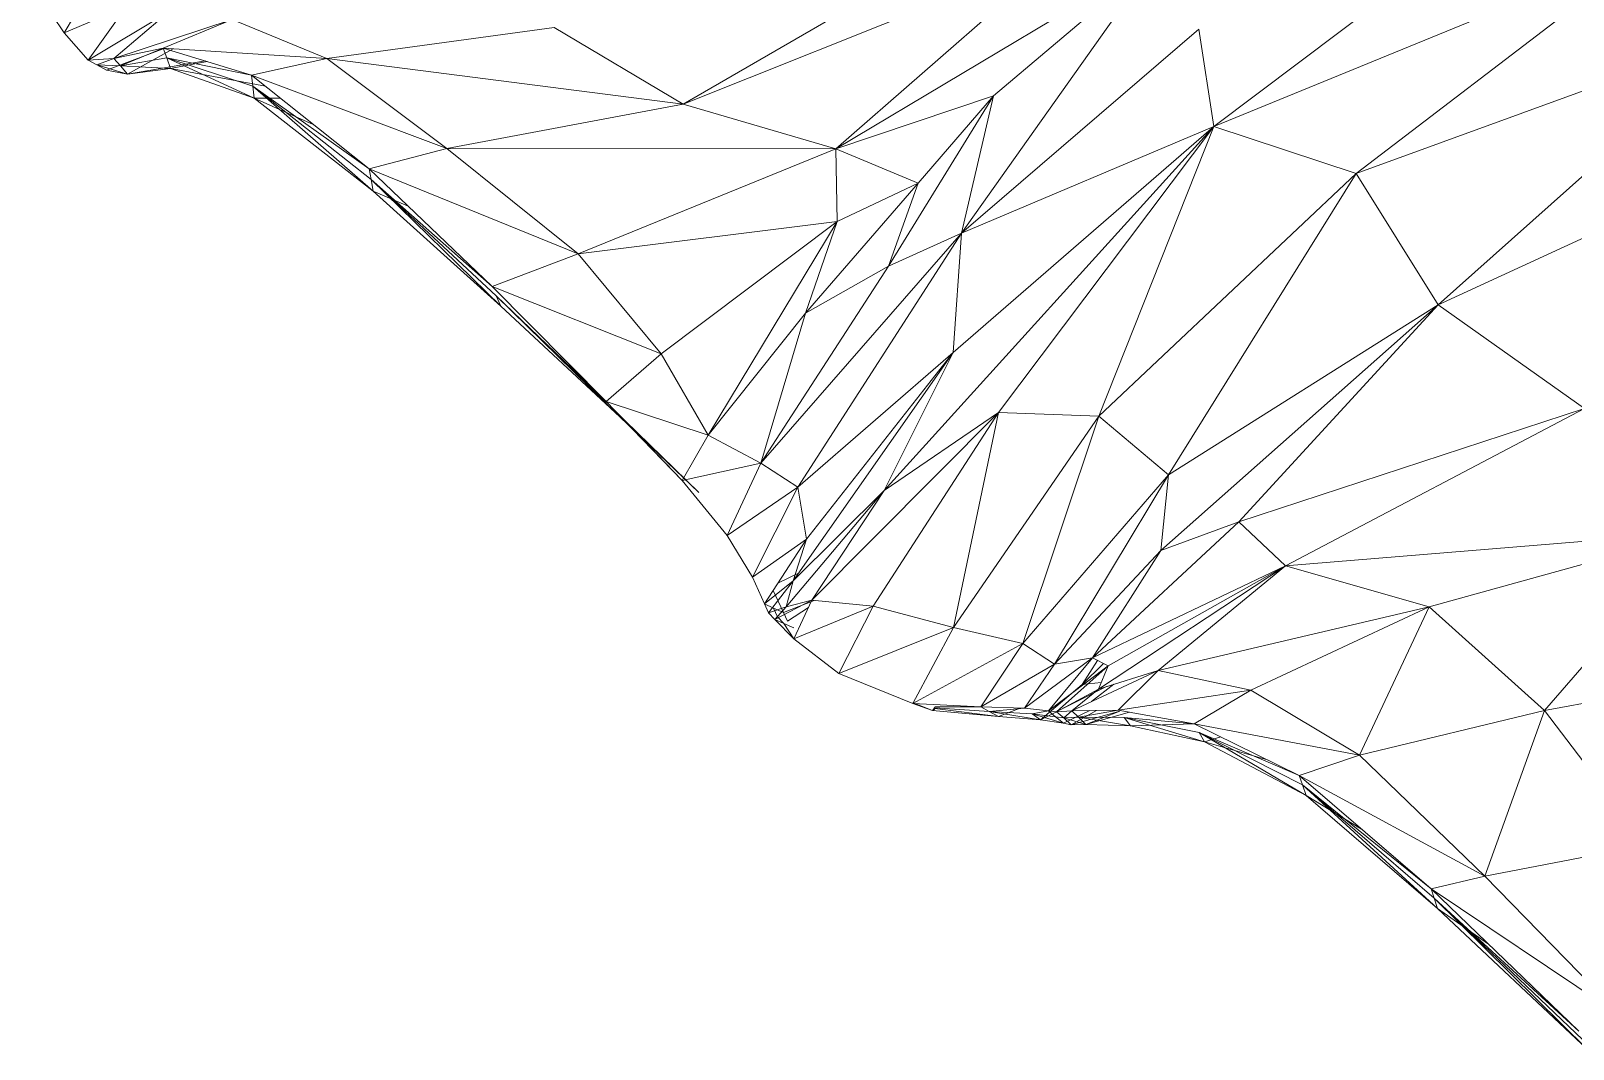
# Model space of a CAD drawing. Header units: millimetres. Extents: x -8591 to 7092, y -1621 to 14390.
# Drawn here: x -4363.1 to -4264.6, y 2250.6 to 2315.7 of the extents above; entities that cross this region are included whole.
import ezdxf

# ---------------------------------------------------------------- set-up
doc = ezdxf.new("R2010")
doc.units = ezdxf.units.MM
doc.layers.add('G-IMPT', color=8, linetype='Continuous', lineweight=9)
doc.layers.add('I-FURN', color=30, linetype='Continuous', lineweight=9)

# ---------------------------------------------------------------- blocks, each defined once
blk = doc.blocks.new('Artificial banana plant 1500mm - Family 4__C1-728657-Begane grond')
at = {"layer": 'G-IMPT'}
for p, q in [((125.192, -347.324), (147.542, -330.495)), ((125.192, -347.324), (147.542, -330.495)), ((91.292, -345.901), (108.952, -335.672)), ((91.292, -345.901), (108.952, -335.672)), ((125.192, -347.324), (153.252, -335.83)), ((125.192, -347.324), (153.252, -335.83)), ((134.282, -350.327), (153.252, -335.83)), ((134.282, -350.327), (153.252, -335.83)), ((91.292, -345.901), (115.302, -336.309)), ((91.292, -345.901), (115.302, -336.309)), ((101.042, -348.757), (115.302, -336.309)), ((101.042, -348.757), (115.302, -336.309)), ((101.042, -348.757), (121.552, -336.512)), ((101.042, -348.757), (121.552, -336.512)), ((109.082, -354.15), (121.552, -336.512)), ((109.082, -354.15), (121.552, -336.512)), ((121.552, -336.512), (111.122, -345.372)), ((121.552, -336.512), (111.122, -345.372)), ((49.632, -338.158), (51.762, -341.341)), ((49.632, -338.158), (51.762, -341.341)), ((51.762, -341.341), (53.272, -338.79)), ((51.762, -341.341), (53.272, -338.79)), ((51.762, -341.341), (55.732, -339.654)), ((51.762, -341.341), (55.732, -339.654)), ((53.292, -343.087), (55.732, -339.654)), ((53.292, -343.087), (55.732, -339.654)), ((53.292, -343.087), (58.452, -339.995)), ((53.292, -343.087), (58.452, -339.995)), ((54.932, -342.993), (58.452, -339.995)), ((54.932, -342.993), (58.452, -339.995)), ((54.932, -342.993), (62.492, -340.486)), ((54.932, -342.993), (62.492, -340.486)), ((58.082, -342.318), (62.492, -340.486)), ((58.082, -342.318), (62.492, -340.486)), ((62.492, -340.486), (68.542, -342.977)), ((62.492, -340.486), (68.542, -342.977)), ((51.762, -341.341), (53.292, -343.087)), ((51.762, -341.341), (53.292, -343.087)), ((68.542, -342.977), (83.062, -341.011)), ((68.542, -342.977), (83.062, -341.011)), ((83.062, -341.011), (91.292, -345.901)), ((83.062, -341.011), (91.292, -345.901)), ((109.082, -354.15), (124.232, -341.116)), ((109.082, -354.15), (124.232, -341.116)), ((124.232, -341.116), (125.192, -347.324)), ((124.232, -341.116), (125.192, -347.324)), ((134.282, -350.327), (159.022, -341.314)), ((134.282, -350.327), (159.022, -341.314)), ((139.512, -358.723), (159.022, -341.314)), ((139.512, -358.723), (159.022, -341.314)), ((54.462, -343.725), (58.082, -342.366)), ((54.462, -343.725), (58.082, -342.366)), ((54.932, -342.993), (58.082, -342.318)), ((54.932, -342.993), (58.082, -342.318)), ((55.352, -343.462), (58.082, -342.318)), ((55.352, -343.462), (58.082, -342.318)), ((55.812, -343.976), (58.732, -342.359)), ((55.812, -343.976), (58.732, -342.359)), ((58.082, -342.318), (58.312, -342.939)), ((58.082, -342.318), (58.312, -342.939)), ((58.082, -342.318), (63.722, -344.041)), ((58.082, -342.318), (63.722, -344.041)), ((58.082, -342.318), (68.542, -342.977)), ((58.082, -342.318), (68.542, -342.977)), ((53.292, -343.087), (54.932, -342.993)), ((53.292, -343.087), (54.932, -342.993)), ((53.292, -343.087), (53.852, -343.392)), ((53.292, -343.087), (53.852, -343.392)), ((53.852, -343.392), (54.932, -342.993)), ((53.852, -343.392), (54.932, -342.993)), ((53.852, -343.392), (54.462, -343.725)), ((53.852, -343.392), (54.462, -343.725)), ((53.852, -343.392), (55.352, -343.462)), ((53.852, -343.392), (55.352, -343.462)), ((53.852, -343.392), (55.812, -343.976)), ((53.852, -343.392), (55.812, -343.976)), ((55.812, -343.976), (54.462, -343.725)), ((55.812, -343.976), (54.462, -343.725)), ((54.932, -342.993), (55.352, -343.462)), ((54.932, -342.993), (55.352, -343.462)), ((55.352, -343.462), (58.312, -342.939)), ((55.352, -343.462), (58.312, -342.939)), ((55.352, -343.462), (58.552, -343.627)), ((55.352, -343.462), (58.552, -343.627)), ((55.352, -343.462), (55.812, -343.976)), ((55.352, -343.462), (55.812, -343.976)), ((55.812, -343.976), (60.762, -343.137)), ((55.812, -343.976), (60.762, -343.137)), ((58.552, -343.627), (55.812, -343.976)), ((58.552, -343.627), (55.812, -343.976)), ((58.312, -342.939), (63.722, -344.041)), ((58.312, -342.939), (63.722, -344.041)), ((58.312, -342.939), (63.802, -344.745)), ((58.312, -342.939), (63.802, -344.745)), ((58.312, -342.939), (63.902, -345.518)), ((58.312, -342.939), (63.902, -345.518)), ((58.312, -342.939), (58.552, -343.627)), ((58.312, -342.939), (58.552, -343.627)), ((58.552, -343.627), (60.887, -343.175)), ((58.552, -343.627), (60.887, -343.175)), ((63.902, -345.518), (58.552, -343.627)), ((63.902, -345.518), (58.552, -343.627)), ((58.552, -343.627), (64.618, -344.755)), ((58.552, -343.627), (64.618, -344.755)), ((63.722, -344.041), (68.542, -342.977)), ((63.722, -344.041), (68.542, -342.977)), ((68.542, -342.977), (76.202, -348.732)), ((68.542, -342.977), (76.202, -348.732)), ((68.542, -342.977), (91.292, -345.901)), ((68.542, -342.977), (91.292, -345.901)), ((63.722, -344.041), (63.802, -344.745)), ((63.722, -344.041), (63.802, -344.745)), ((63.722, -344.041), (71.232, -350.036)), ((63.722, -344.041), (71.232, -350.036)), ((63.722, -344.041), (76.202, -348.732)), ((63.722, -344.041), (76.202, -348.732)), ((63.802, -344.745), (71.232, -350.036)), ((63.802, -344.745), (71.232, -350.036)), ((63.802, -344.745), (71.362, -350.71)), ((63.802, -344.745), (71.362, -350.71)), ((63.802, -344.745), (71.502, -351.458)), ((63.802, -344.745), (71.502, -351.458)), ((63.802, -344.745), (63.902, -345.518)), ((63.802, -344.745), (63.902, -345.518)), ((71.502, -351.458), (63.902, -345.518)), ((71.502, -351.458), (63.902, -345.518)), ((63.902, -345.518), (67.67, -347.192)), ((63.902, -345.518), (67.67, -347.192)), ((63.902, -345.518), (65.585, -345.527)), ((63.902, -345.518), (65.585, -345.527)), ((101.042, -348.757), (111.122, -345.372)), ((101.042, -348.757), (111.122, -345.372)), ((104.402, -356.25), (111.122, -345.372)), ((104.402, -356.25), (111.122, -345.372)), ((111.122, -345.372), (106.312, -350.941)), ((111.122, -345.372), (106.312, -350.941)), ((109.082, -354.15), (111.122, -345.372)), ((109.082, -354.15), (111.122, -345.372)), ((76.202, -348.732), (91.292, -345.901)), ((76.202, -348.732), (91.292, -345.901)), ((91.292, -345.901), (101.042, -348.757)), ((91.292, -345.901), (101.042, -348.757)), ((104.142, -370.578), (125.192, -347.324)), ((104.142, -370.578), (125.192, -347.324)), ((108.532, -361.777), (125.192, -347.324)), ((108.532, -361.777), (125.192, -347.324)), ((109.082, -354.15), (125.192, -347.324)), ((109.082, -354.15), (125.192, -347.324)), ((111.432, -365.604), (125.192, -347.324)), ((111.432, -365.604), (125.192, -347.324)), ((117.852, -365.829), (125.192, -347.324)), ((117.852, -365.829), (125.192, -347.324)), ((125.192, -347.324), (134.282, -350.327)), ((125.192, -347.324), (134.282, -350.327)), ((139.512, -358.723), (164.882, -347.013)), ((139.512, -358.723), (164.882, -347.013)), ((71.232, -350.036), (76.202, -348.732)), ((71.232, -350.036), (76.202, -348.732)), ((76.202, -348.732), (84.582, -355.461)), ((76.202, -348.732), (84.582, -355.461)), ((76.202, -348.732), (101.042, -348.757)), ((76.202, -348.732), (101.042, -348.757)), ((84.582, -355.461), (101.042, -348.757)), ((84.582, -355.461), (101.042, -348.757)), ((101.042, -348.757), (101.132, -353.407)), ((101.042, -348.757), (101.132, -353.407)), ((101.042, -348.757), (106.312, -350.941)), ((101.042, -348.757), (106.312, -350.941)), ((71.232, -350.036), (71.362, -350.71)), ((71.232, -350.036), (71.362, -350.71)), ((71.232, -350.036), (79.102, -357.557)), ((71.232, -350.036), (79.102, -357.557)), ((71.232, -350.036), (84.582, -355.461)), ((71.232, -350.036), (84.582, -355.461)), ((117.852, -365.829), (134.282, -350.327)), ((117.852, -365.829), (134.282, -350.327)), ((122.302, -369.578), (134.282, -350.327)), ((122.302, -369.578), (134.282, -350.327)), ((134.282, -350.327), (139.512, -358.723)), ((134.282, -350.327), (139.512, -358.723)), ((71.362, -350.71), (79.102, -357.557)), ((71.362, -350.71), (79.102, -357.557)), ((71.362, -350.71), (79.362, -358.152)), ((71.362, -350.71), (79.362, -358.152)), ((71.362, -350.71), (79.642, -358.8)), ((71.362, -350.71), (79.642, -358.8)), ((71.362, -350.71), (71.502, -351.458)), ((71.362, -350.71), (71.502, -351.458)), ((79.642, -358.8), (71.502, -351.458)), ((79.642, -358.8), (71.502, -351.458)), ((71.502, -351.458), (73.732, -352.425)), ((71.502, -351.458), (73.732, -352.425)), ((99.112, -359.256), (106.312, -350.941)), ((99.112, -359.256), (106.312, -350.941)), ((101.132, -353.407), (106.312, -350.941)), ((101.132, -353.407), (106.312, -350.941)), ((104.402, -356.25), (106.312, -350.941)), ((104.402, -356.25), (106.312, -350.941)), ((84.582, -355.461), (101.132, -353.407)), ((84.582, -355.461), (101.132, -353.407)), ((89.882, -361.861), (101.132, -353.407)), ((89.882, -361.861), (101.132, -353.407)), ((92.902, -367.055), (101.132, -353.407)), ((92.902, -367.055), (101.132, -353.407)), ((101.132, -353.407), (99.112, -359.256)), ((101.132, -353.407), (99.112, -359.256)), ((96.252, -368.844), (109.082, -354.15)), ((96.252, -368.844), (109.082, -354.15)), ((98.622, -370.364), (109.082, -354.15)), ((98.622, -370.364), (109.082, -354.15)), ((104.402, -356.25), (109.082, -354.15)), ((104.402, -356.25), (109.082, -354.15)), ((109.082, -354.15), (108.532, -361.777)), ((109.082, -354.15), (108.532, -361.777)), ((79.102, -357.557), (84.582, -355.461)), ((79.102, -357.557), (84.582, -355.461)), ((84.582, -355.461), (89.882, -361.861)), ((84.582, -355.461), (89.882, -361.861)), ((96.252, -368.844), (104.402, -356.25)), ((96.252, -368.844), (104.402, -356.25)), ((99.112, -359.256), (104.402, -356.25)), ((99.112, -359.256), (104.402, -356.25)), ((79.102, -357.557), (86.382, -364.905)), ((79.102, -357.557), (86.382, -364.905)), ((79.102, -357.557), (89.882, -361.861)), ((79.102, -357.557), (89.882, -361.861)), ((79.362, -358.152), (86.382, -364.905)), ((79.362, -358.152), (86.382, -364.905)), ((79.362, -358.152), (86.382, -364.962)), ((79.362, -358.152), (86.382, -364.962)), ((79.362, -358.152), (87.252, -365.875)), ((79.362, -358.152), (87.252, -365.875)), ((79.362, -358.152), (79.642, -358.8)), ((79.362, -358.152), (79.642, -358.8)), ((87.252, -365.875), (79.642, -358.8)), ((87.252, -365.875), (79.642, -358.8)), ((92.902, -367.055), (99.112, -359.256)), ((92.902, -367.055), (99.112, -359.256)), ((96.252, -368.844), (99.112, -359.256)), ((96.252, -368.844), (99.112, -359.256)), ((121.812, -374.417), (139.512, -358.723)), ((121.812, -374.417), (139.512, -358.723)), ((122.302, -369.578), (139.512, -358.723)), ((122.302, -369.578), (139.512, -358.723)), ((126.782, -372.58), (139.512, -358.723)), ((126.782, -372.58), (139.512, -358.723)), ((139.512, -358.723), (148.862, -365.348)), ((139.512, -358.723), (148.862, -365.348)), ((86.382, -364.905), (89.882, -361.861)), ((86.382, -364.905), (89.882, -361.861)), ((89.882, -361.861), (92.902, -367.055)), ((89.882, -361.861), (92.902, -367.055)), ((98.332, -376.366), (108.532, -361.777)), ((98.332, -376.366), (108.532, -361.777)), ((98.622, -370.364), (108.532, -361.777)), ((98.622, -370.364), (108.532, -361.777)), ((99.182, -373.693), (108.532, -361.777)), ((99.182, -373.693), (108.532, -361.777)), ((108.532, -361.777), (104.142, -370.578)), ((108.532, -361.777), (104.142, -370.578)), ((86.382, -364.905), (91.242, -369.954)), ((86.382, -364.905), (91.242, -369.954)), ((86.382, -364.905), (92.902, -367.055)), ((86.382, -364.905), (92.902, -367.055)), ((86.802, -365.369), (91.242, -369.954)), ((86.802, -365.369), (91.242, -369.954)), ((86.802, -365.369), (92.292, -370.714)), ((86.802, -365.369), (92.292, -370.714)), ((126.782, -372.58), (148.862, -365.348)), ((126.782, -372.58), (148.862, -365.348)), ((129.772, -375.407), (148.862, -365.348)), ((129.772, -375.407), (148.862, -365.348)), ((92.292, -370.714), (87.252, -365.875)), ((99.522, -377.599), (111.432, -365.604)), ((99.522, -377.599), (111.432, -365.604)), ((103.432, -377.98), (111.432, -365.604)), ((103.432, -377.98), (111.432, -365.604)), ((104.142, -370.578), (111.432, -365.604)), ((104.142, -370.578), (111.432, -365.604)), ((108.572, -379.337), (111.432, -365.604)), ((108.572, -379.337), (111.432, -365.604)), ((108.572, -379.337), (117.852, -365.829)), ((108.572, -379.337), (117.852, -365.829)), ((111.432, -365.604), (117.852, -365.829)), ((111.432, -365.604), (117.852, -365.829)), ((112.982, -380.351), (117.852, -365.829)), ((112.982, -380.351), (117.852, -365.829)), ((117.852, -365.829), (122.302, -369.578)), ((117.852, -365.829), (122.302, -369.578)), ((91.242, -369.954), (92.902, -367.055)), ((91.242, -369.954), (92.902, -367.055)), ((92.902, -367.055), (96.252, -368.844)), ((92.902, -367.055), (96.252, -368.844)), ((91.242, -369.954), (96.252, -368.844)), ((91.242, -369.954), (96.252, -368.844)), ((94.112, -373.466), (96.252, -368.844)), ((94.112, -373.466), (96.252, -368.844)), ((96.252, -368.844), (98.622, -370.364)), ((96.252, -368.844), (98.622, -370.364)), ((91.242, -369.954), (94.112, -373.466)), ((91.242, -369.954), (94.112, -373.466)), ((94.112, -373.466), (98.622, -370.364)), ((94.112, -373.466), (98.622, -370.364)), ((95.732, -376.119), (98.622, -370.364)), ((95.732, -376.119), (98.622, -370.364)), ((98.622, -370.364), (99.182, -373.693)), ((98.622, -370.364), (99.182, -373.693)), ((112.982, -380.351), (122.302, -369.578)), ((112.982, -380.351), (122.302, -369.578)), ((115.022, -381.676), (122.302, -369.578)), ((115.022, -381.676), (122.302, -369.578)), ((122.302, -369.578), (121.812, -374.417)), ((122.302, -369.578), (121.812, -374.417)), ((97.872, -378.008), (104.142, -370.578)), ((97.872, -378.008), (104.142, -370.578)), ((98.332, -376.366), (104.142, -370.578)), ((98.332, -376.366), (104.142, -370.578)), ((99.522, -377.599), (104.142, -370.578)), ((99.522, -377.599), (104.142, -370.578)), ((117.452, -381.281), (126.782, -372.58)), ((117.452, -381.281), (126.782, -372.58)), ((121.812, -374.417), (126.782, -372.58)), ((121.812, -374.417), (126.782, -372.58)), ((126.782, -372.58), (129.772, -375.407)), ((126.782, -372.58), (129.772, -375.407)), ((129.772, -375.407), (156.222, -373.218)), ((129.772, -375.407), (156.222, -373.218)), ((138.952, -378.024), (156.222, -373.218)), ((138.952, -378.024), (156.222, -373.218)), ((146.312, -384.643), (156.222, -373.218)), ((146.312, -384.643), (156.222, -373.218)), ((94.112, -373.466), (95.732, -376.119)), ((94.112, -373.466), (95.732, -376.119)), ((95.732, -376.119), (99.182, -373.693)), ((95.732, -376.119), (99.182, -373.693)), ((96.482, -377.832), (99.182, -373.693)), ((96.482, -377.832), (99.182, -373.693)), ((99.182, -373.693), (98.332, -376.366)), ((99.182, -373.693), (98.332, -376.366)), ((115.022, -381.676), (121.812, -374.417)), ((115.022, -381.676), (121.812, -374.417)), ((117.452, -381.281), (121.812, -374.417)), ((117.452, -381.281), (121.812, -374.417)), ((95.732, -376.119), (96.482, -377.832)), ((95.732, -376.119), (96.482, -377.832)), ((97.353, -376.497), (98.674, -375.877)), ((97.353, -376.497), (98.674, -375.877)), ((117.452, -381.281), (129.772, -375.407)), ((117.452, -381.281), (129.772, -375.407)), ((117.832, -383.268), (129.772, -375.407)), ((117.832, -383.268), (129.772, -375.407)), ((118.432, -381.786), (129.772, -375.407)), ((118.432, -381.786), (129.772, -375.407)), ((121.642, -382.088), (129.772, -375.407)), ((121.642, -382.088), (129.772, -375.407)), ((129.772, -375.407), (138.952, -378.024)), ((129.772, -375.407), (138.952, -378.024)), ((96.482, -377.832), (98.332, -376.366)), ((96.482, -377.832), (98.332, -376.366)), ((96.742, -378.401), (98.332, -376.366)), ((96.742, -378.401), (98.332, -376.366)), ((97.702, -378.382), (97.046, -376.967)), ((97.702, -378.382), (97.046, -376.967)), ((98.332, -376.366), (97.872, -378.008)), ((98.332, -376.366), (97.872, -378.008)), ((96.482, -377.832), (96.742, -378.401)), ((96.482, -377.832), (96.742, -378.401)), ((96.482, -377.832), (97.062, -378.095)), ((96.482, -377.832), (97.062, -378.095)), ((96.742, -378.401), (97.872, -378.008)), ((96.742, -378.401), (97.872, -378.008)), ((97.062, -378.095), (97.322, -378.659)), ((97.062, -378.095), (97.322, -378.659)), ((97.062, -378.095), (97.702, -378.382)), ((97.062, -378.095), (97.702, -378.382)), ((97.142, -378.821), (99.522, -377.599)), ((97.142, -378.821), (99.522, -377.599)), ((97.142, -378.821), (97.872, -378.008)), ((97.142, -378.821), (97.872, -378.008)), ((97.702, -378.382), (99.661, -377.612)), ((97.702, -378.382), (99.661, -377.612)), ((97.872, -378.008), (99.522, -377.599)), ((97.872, -378.008), (99.522, -377.599)), ((97.952, -378.942), (99.31, -378.056)), ((97.952, -378.942), (99.31, -378.056)), ((98.372, -380.073), (99.522, -377.599)), ((98.372, -380.073), (99.522, -377.599)), ((98.372, -380.073), (103.432, -377.98)), ((98.372, -380.073), (103.432, -377.98)), ((99.522, -377.599), (103.432, -377.98)), ((99.522, -377.599), (103.432, -377.98)), ((101.242, -382.28), (103.432, -377.98)), ((101.242, -382.28), (103.432, -377.98)), ((103.432, -377.98), (108.572, -379.337)), ((103.432, -377.98), (108.572, -379.337)), ((121.642, -382.088), (138.952, -378.024)), ((121.642, -382.088), (138.952, -378.024)), ((127.562, -383.34), (138.952, -378.024)), ((127.562, -383.34), (138.952, -378.024)), ((134.492, -387.486), (138.952, -378.024)), ((134.492, -387.486), (138.952, -378.024)), ((138.952, -378.024), (146.312, -384.643)), ((138.952, -378.024), (146.312, -384.643)), ((96.742, -378.401), (97.142, -378.821)), ((96.742, -378.401), (97.142, -378.821)), ((97.142, -378.821), (98.372, -380.073)), ((97.142, -378.821), (98.372, -380.073)), ((97.142, -378.821), (97.732, -379.075)), ((97.142, -378.821), (97.732, -379.075)), ((97.322, -378.659), (97.732, -379.075)), ((97.322, -378.659), (97.732, -379.075)), ((97.952, -378.942), (97.702, -378.382)), ((97.952, -378.942), (97.702, -378.382)), ((97.732, -379.075), (98.372, -380.073)), ((97.732, -379.075), (98.372, -380.073)), ((97.732, -379.075), (98.372, -379.354)), ((97.732, -379.075), (98.372, -379.354)), ((98.372, -380.073), (101.242, -382.28)), ((98.372, -380.073), (101.242, -382.28)), ((101.242, -382.28), (108.572, -379.337)), ((101.242, -382.28), (108.572, -379.337)), ((105.972, -384.198), (108.572, -379.337)), ((105.972, -384.198), (108.572, -379.337)), ((108.572, -379.337), (112.982, -380.351)), ((108.572, -379.337), (112.982, -380.351)), ((105.972, -384.198), (112.982, -380.351)), ((105.972, -384.198), (112.982, -380.351)), ((110.312, -384.417), (112.982, -380.351)), ((110.312, -384.417), (112.982, -380.351)), ((112.982, -380.351), (115.022, -381.676)), ((112.982, -380.351), (115.022, -381.676)), ((110.312, -384.417), (115.022, -381.676)), ((110.312, -384.417), (115.022, -381.676)), ((113.102, -384.499), (117.452, -381.281)), ((113.102, -384.499), (117.452, -381.281)), ((113.102, -384.499), (115.022, -381.676)), ((113.102, -384.499), (115.022, -381.676)), ((114.632, -384.655), (117.452, -381.281)), ((114.632, -384.655), (117.452, -381.281)), ((114.632, -384.655), (118.432, -381.786)), ((114.632, -384.655), (118.432, -381.786)), ((115.022, -381.676), (117.452, -381.281)), ((115.022, -381.676), (117.452, -381.281)), ((115.152, -384.724), (118.432, -381.786)), ((115.152, -384.724), (118.432, -381.786)), ((116.112, -384.66), (121.642, -382.088)), ((116.112, -384.66), (121.642, -382.088)), ((116.792, -382.987), (117.771, -381.445)), ((116.792, -382.987), (117.771, -381.445)), ((116.792, -382.987), (118.138, -381.634)), ((116.792, -382.987), (118.138, -381.634)), ((117.452, -381.281), (118.432, -381.786)), ((117.452, -381.281), (118.432, -381.786)), ((118.432, -381.786), (117.832, -383.268)), ((118.432, -381.786), (117.832, -383.268)), ((117.832, -383.268), (121.642, -382.088)), ((117.832, -383.268), (121.642, -382.088)), ((119.082, -384.623), (121.642, -382.088)), ((119.082, -384.623), (121.642, -382.088)), ((121.642, -382.088), (127.562, -383.34)), ((121.642, -382.088), (127.562, -383.34)), ((146.312, -384.643), (162.182, -381.689)), ((146.312, -384.643), (162.182, -381.689)), ((101.242, -382.28), (105.972, -384.198)), ((101.242, -382.28), (105.972, -384.198)), ((114.112, -385.229), (116.792, -382.987)), ((114.112, -385.229), (116.792, -382.987)), ((114.112, -385.229), (118.384, -383.097)), ((114.112, -385.229), (118.384, -383.097)), ((117.998, -382.857), (116.792, -382.987)), ((117.998, -382.857), (116.792, -382.987)), ((117.378, -384.072), (118.809, -382.965)), ((117.378, -384.072), (118.809, -382.965)), ((105.972, -384.148), (107.222, -384.65)), ((105.972, -384.148), (107.222, -384.65)), ((107.222, -384.65), (105.998, -384.15)), ((107.222, -384.65), (105.998, -384.15)), ((115.152, -384.724), (117.832, -383.268)), ((115.152, -384.724), (117.832, -383.268)), ((116.112, -384.66), (117.832, -383.268)), ((116.112, -384.66), (117.832, -383.268)), ((119.082, -384.623), (127.562, -383.34)), ((119.082, -384.623), (127.562, -383.34)), ((123.942, -385.498), (127.562, -383.34)), ((123.942, -385.498), (127.562, -383.34)), ((127.562, -383.34), (134.492, -387.486)), ((127.562, -383.34), (134.492, -387.486)), ((105.972, -384.198), (106.572, -384.413)), ((105.972, -384.198), (106.572, -384.413)), ((105.972, -384.198), (110.312, -384.417)), ((105.972, -384.198), (110.312, -384.417)), ((106.572, -384.413), (107.222, -384.65)), ((106.572, -384.413), (107.222, -384.65)), ((107.222, -384.65), (107.378, -384.45)), ((107.222, -384.65), (107.378, -384.45)), ((107.222, -384.65), (107.378, -384.585)), ((107.222, -384.65), (107.378, -384.585)), ((111.432, -385.018), (107.222, -384.65)), ((111.432, -385.018), (107.222, -384.65)), ((107.378, -384.414), (110.312, -384.417)), ((107.378, -384.414), (110.312, -384.417)), ((107.378, -384.467), (110.842, -384.701)), ((107.378, -384.467), (110.842, -384.701)), ((107.378, -384.513), (111.432, -385.018)), ((107.378, -384.513), (111.432, -385.018)), ((110.312, -384.417), (110.842, -384.701)), ((110.312, -384.417), (110.842, -384.701)), ((110.312, -384.417), (113.102, -384.499)), ((110.312, -384.417), (113.102, -384.499)), ((110.842, -384.701), (113.102, -384.499)), ((110.842, -384.701), (113.102, -384.499)), ((110.842, -384.701), (113.582, -384.844)), ((110.842, -384.701), (113.582, -384.844)), ((110.842, -384.701), (114.112, -385.229)), ((110.842, -384.701), (114.112, -385.229)), ((110.842, -384.701), (111.432, -385.018)), ((110.842, -384.701), (111.432, -385.018)), ((111.432, -385.018), (112.821, -384.491)), ((111.432, -385.018), (112.821, -384.491)), ((114.112, -385.229), (111.432, -385.018)), ((114.112, -385.229), (111.432, -385.018)), ((113.102, -384.499), (114.632, -384.655)), ((113.102, -384.499), (114.632, -384.655)), ((113.582, -384.844), (114.632, -384.655)), ((113.582, -384.844), (114.632, -384.655)), ((113.582, -384.844), (115.082, -385.036)), ((113.582, -384.844), (115.082, -385.036)), ((113.582, -384.844), (115.582, -385.46)), ((113.582, -384.844), (115.582, -385.46)), ((113.582, -384.844), (114.112, -385.229)), ((113.582, -384.844), (114.112, -385.229)), ((114.632, -384.655), (115.082, -385.036)), ((114.632, -384.655), (115.082, -385.036)), ((114.632, -384.655), (115.152, -384.724)), ((114.632, -384.655), (115.152, -384.724)), ((115.082, -385.036), (115.602, -385.118)), ((115.082, -385.036), (115.602, -385.118)), ((115.082, -385.036), (115.582, -385.46)), ((115.082, -385.036), (115.582, -385.46)), ((115.152, -384.724), (116.112, -384.66)), ((115.152, -384.724), (116.112, -384.66)), ((115.152, -384.724), (115.602, -385.118)), ((115.152, -384.724), (115.602, -385.118)), ((115.582, -385.46), (117.279, -384.646)), ((115.582, -385.46), (117.279, -384.646)), ((115.602, -385.118), (116.112, -384.66)), ((115.602, -385.118), (116.112, -384.66)), ((116.542, -385.074), (115.602, -385.118)), ((116.542, -385.074), (115.602, -385.118)), ((115.602, -385.118), (117.012, -385.532)), ((115.602, -385.118), (117.012, -385.532)), ((115.602, -385.118), (116.082, -385.557)), ((115.602, -385.118), (116.082, -385.557)), ((116.082, -385.557), (117.701, -384.64)), ((116.082, -385.557), (117.701, -384.64)), ((116.082, -385.557), (119.182, -384.683)), ((116.082, -385.557), (119.182, -384.683)), ((116.112, -384.66), (119.082, -384.623)), ((116.112, -384.66), (119.082, -384.623)), ((116.542, -385.074), (116.112, -384.66)), ((116.542, -385.074), (116.112, -384.66)), ((116.542, -385.074), (119.082, -384.623)), ((116.542, -385.074), (119.082, -384.623)), ((119.872, -385.611), (116.542, -385.074)), ((119.872, -385.611), (116.542, -385.074)), ((119.462, -385.09), (116.542, -385.074)), ((119.462, -385.09), (116.542, -385.074)), ((116.542, -385.074), (117.012, -385.532)), ((116.542, -385.074), (117.012, -385.532)), ((117.012, -385.532), (119.182, -384.683)), ((117.012, -385.532), (119.182, -384.683)), ((117.012, -385.532), (119.795, -384.751)), ((117.012, -385.532), (119.795, -384.751)), ((119.082, -384.623), (123.942, -385.498)), ((119.082, -384.623), (123.942, -385.498)), ((124.592, -386.644), (119.462, -385.09)), ((124.592, -386.644), (119.462, -385.09)), ((119.872, -385.611), (119.462, -385.09)), ((119.872, -385.611), (119.462, -385.09)), ((119.462, -385.09), (123.942, -385.498)), ((119.462, -385.09), (123.942, -385.498)), ((119.462, -385.09), (124.252, -386.044)), ((119.462, -385.09), (124.252, -386.044)), ((134.492, -387.486), (146.312, -384.643)), ((134.492, -387.486), (146.312, -384.643)), ((142.492, -395.228), (146.312, -384.643)), ((142.492, -395.228), (146.312, -384.643)), ((146.312, -384.643), (152.832, -393.237)), ((146.312, -384.643), (152.832, -393.237)), ((115.582, -385.46), (114.112, -385.229)), ((115.582, -385.46), (114.112, -385.229)), ((116.082, -385.557), (115.582, -385.46)), ((116.082, -385.557), (115.582, -385.46)), ((117.012, -385.532), (116.082, -385.557)), ((117.012, -385.532), (116.082, -385.557)), ((119.872, -385.611), (117.012, -385.532)), ((119.872, -385.611), (117.012, -385.532)), ((119.872, -385.611), (123.942, -385.493)), ((119.872, -385.611), (123.942, -385.493)), ((124.592, -386.644), (119.872, -385.611)), ((124.592, -386.644), (119.872, -385.611)), ((123.942, -385.498), (130.632, -388.786)), ((123.942, -385.498), (130.632, -388.786)), ((123.942, -385.498), (134.492, -387.486)), ((123.942, -385.498), (134.492, -387.486)), ((124.592, -386.644), (124.252, -386.044)), ((124.592, -386.644), (124.252, -386.044)), ((124.252, -386.044), (130.632, -388.786)), ((124.252, -386.044), (130.632, -388.786)), ((124.252, -386.044), (130.852, -389.397)), ((124.252, -386.044), (130.852, -389.397)), ((124.252, -386.044), (131.092, -390.072)), ((124.252, -386.044), (131.092, -390.072)), ((124.592, -386.644), (125.631, -386.317)), ((124.592, -386.644), (125.631, -386.317)), ((124.592, -386.644), (131.092, -390.072)), ((124.592, -386.644), (131.092, -390.072)), ((124.592, -386.644), (128.625, -387.8)), ((124.592, -386.644), (128.625, -387.8)), ((130.632, -388.786), (134.492, -387.486)), ((130.632, -388.786), (134.492, -387.486)), ((134.492, -387.486), (142.492, -395.228)), ((134.492, -387.486), (142.492, -395.228)), ((130.632, -388.786), (130.852, -389.397)), ((130.632, -388.786), (130.852, -389.397)), ((130.632, -388.786), (139.082, -396.031)), ((130.632, -388.786), (139.082, -396.031)), ((130.632, -388.786), (142.492, -395.228)), ((130.632, -388.786), (142.492, -395.228)), ((130.852, -389.397), (139.082, -396.031)), ((130.852, -389.397), (139.082, -396.031)), ((130.852, -389.397), (139.272, -396.639)), ((130.852, -389.397), (139.272, -396.639)), ((130.852, -389.397), (139.482, -397.302)), ((130.852, -389.397), (139.482, -397.302)), ((130.852, -389.397), (131.092, -390.072)), ((130.852, -389.397), (131.092, -390.072)), ((139.482, -397.302), (131.092, -390.072)), ((139.482, -397.302), (131.092, -390.072)), ((131.092, -390.072), (134.632, -392.216)), ((131.092, -390.072), (134.632, -392.216)), ((142.492, -395.228), (152.832, -393.237)), ((142.492, -395.228), (152.832, -393.237)), ((139.082, -396.031), (142.492, -395.228)), ((139.082, -396.031), (142.492, -395.228)), ((142.492, -395.228), (151.272, -404.228)), ((142.492, -395.228), (151.272, -404.228)), ((148.502, -405.14), (139.082, -396.031)), ((148.502, -405.14), (139.082, -396.031)), ((139.082, -396.031), (139.272, -396.639)), ((139.082, -396.031), (139.272, -396.639)), ((139.082, -396.031), (151.272, -404.228)), ((139.082, -396.031), (151.272, -404.228)), ((148.502, -405.14), (139.272, -396.639)), ((148.502, -405.14), (139.272, -396.639)), ((148.752, -405.685), (139.272, -396.639)), ((148.752, -405.685), (139.272, -396.639)), ((139.272, -396.639), (149.032, -406.279)), ((139.272, -396.639), (149.032, -406.279)), ((139.272, -396.639), (139.482, -397.302)), ((139.272, -396.639), (139.482, -397.302)), ((149.032, -406.279), (139.482, -397.302)), ((149.032, -406.279), (139.482, -397.302)), ((139.482, -397.302), (142.734, -399.563)), ((139.482, -397.302), (142.734, -399.563))]:
    blk.add_line(p, q, dxfattribs=at)
blk = doc.blocks.new('Artificial banana plant 1500mm - Family 4__C2-728658-Begane grond')
blk.add_blockref('Artificial banana plant 1500mm - Family 4__C1-728657-Begane grond', (0, 0))
blk = doc.blocks.new('Artificial banana plant 1500mm - Family 4-728656-Begane grond')
blk.add_blockref('Artificial banana plant 1500mm - Family 4__C2-728658-Begane grond', (0, 0))
blk = doc.blocks.new('Artificial banana plant 1500mm - Ny märkning-728662-Begane grond')
blk.add_blockref('Artificial banana plant 1500mm - Family 4-728656-Begane grond', (0, 0))

msp = doc.modelspace()

# ---------------------------------------------------------------- block references
at = {"layer": 'I-FURN'}
msp.add_blockref('Artificial banana plant 1500mm - Ny märkning-728662-Begane grond', (-4412.758, 2656.875), dxfattribs=at)

doc.saveas('drawing.dxf')
